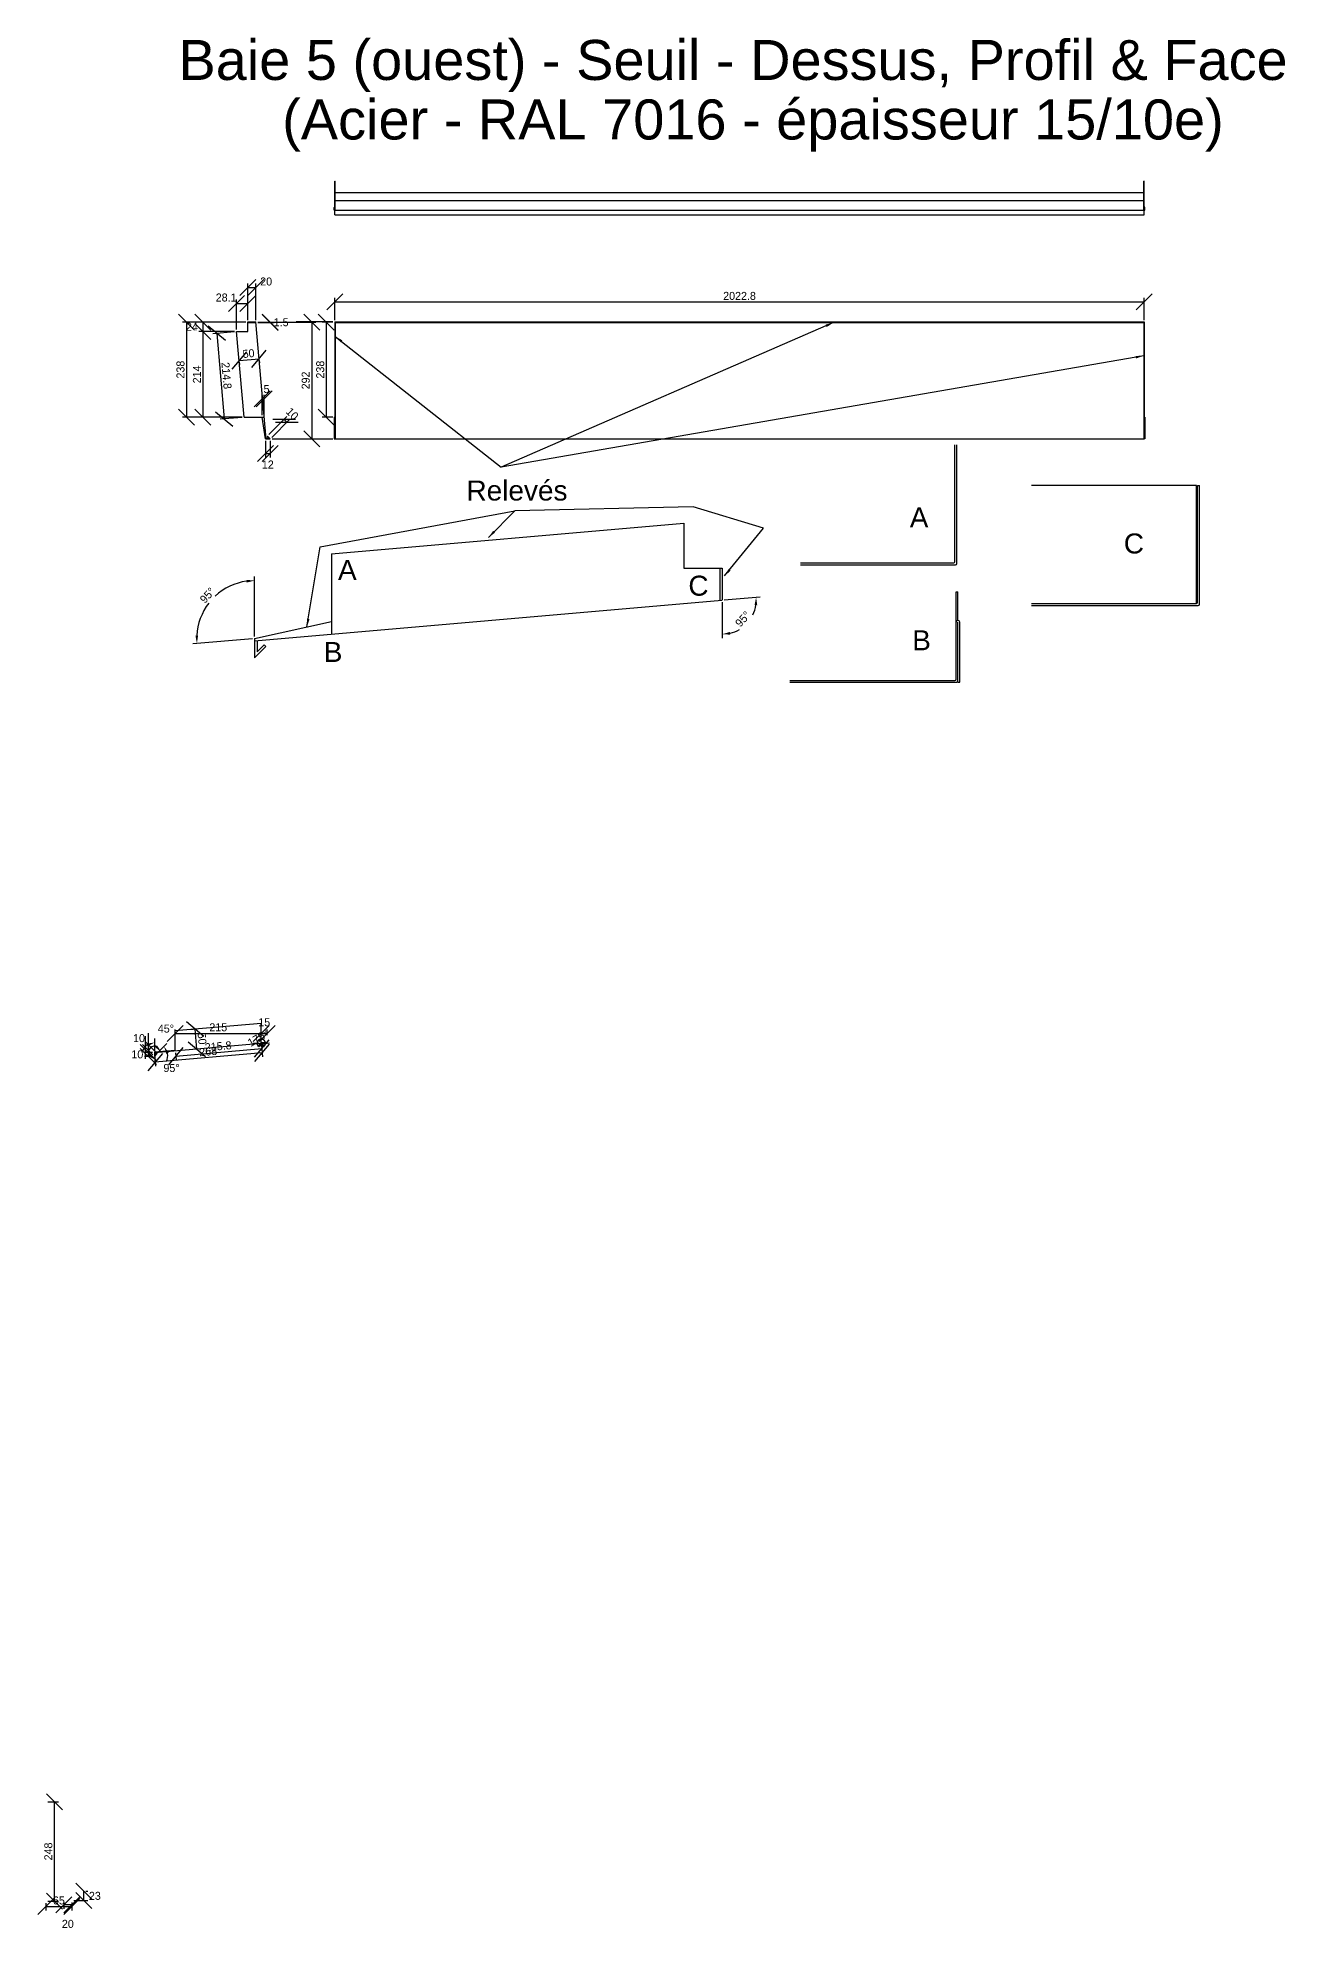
# Model space of a CAD drawing. Header units: millimetres. Extents: x -676 to 20580, y -6551 to 3008.
# Drawn here: x 2519 to 5635, y -1719 to 3008 of the extents above; entities that cross this region are included whole.
import ezdxf

# ---------------------------------------------------------------- set-up
doc = ezdxf.new("R2010")
doc.units = ezdxf.units.MM
doc.layers.get('Defpoints').update_dxf_attribs({"true_color": 0xffffff})
for name, color, linetype, lineweight, true_color in [('0 ... Seuil', 178, 'Continuous', 25, 0x000000), ('0 ... Seuil ... Rectangle', 5, 'Continuous', 25, 0x0000ff), ('0 ... Seuil ... Rectangle ... Cotes Angles', 4, 'Continuous', 25, 0x00ffff), ('Cotes', 4, 'Continuous', 25, 0x00ffff)]:
    doc.layers.add(name, color=color, linetype=linetype, lineweight=lineweight, true_color=true_color)
doc.styles.add('QCADDimTextStyle', font='txt')
doc.styles.add('textstyle25', font='')
doc.styles.add('textstyle26', font='')
doc.styles.add('textstyle27', font='')
doc.styles.add('textstyle28', font='')
doc.styles.add('textstyle29', font='')
doc.styles.add('textstyle30', font='')
doc.styles.add('textstyle31', font='')
doc.styles.add('textstyle32', font='')
doc.styles.add('textstyle33', font='')
doc.styles.get('textstyle25').set_extended_font_data('Liberation Sans')
doc.styles.get('textstyle26').set_extended_font_data('Liberation Sans')
doc.styles.get('textstyle27').set_extended_font_data('Liberation Sans')
doc.styles.get('textstyle28').set_extended_font_data('Liberation Sans')
doc.styles.get('textstyle29').set_extended_font_data('Liberation Sans')
doc.styles.get('textstyle30').set_extended_font_data('Liberation Sans')
doc.styles.get('textstyle31').set_extended_font_data('Liberation Sans')
doc.styles.get('textstyle32').set_extended_font_data('Liberation Sans')
doc.styles.get('textstyle33').set_extended_font_data('Liberation Sans')
doc.dimstyles.new('QCADDimStyle', dxfattribs={"dimtxt": 20, "dimasz": 20, "dimexe": 10, "dimexo": 5, "dimgap": 5, "dimtad": 1, "dimtoh": 1, "dimdec": 4, "dimzin": 0, "dimdsep": 46, "dimtxsty": 'QCADDimTextStyle', "dimcen": 0.09, "dimadec": 0, "dimazin": 0, "dimtfac": 1, "dimtdec": 4, "dimtofl": 0, "dimtmove": 0, "dimatfit": 3, "dimfxl": 1, "dimtolj": 1, "dimtzin": 0, "dimarcsym": 0})

# ---------------------------------------------------------------- blocks, each defined once
blk = doc.blocks.new('*D22')
at = {"layer": 'Cotes', "color": 0, "lineweight": -2}
for p, q in [((2653.7, -1644), (2613.7, -1604)), ((2608.7, -1647), (2643.7, -1647)), ((2613.7, -1627), (2653.7, -1667)), ((2633.7, -1647), (2633.7, -1624)), ((2638.7, -1624), (2643.7, -1624))]:
    blk.add_line(p, q, dxfattribs=at)
at = {"layer": 'Defpoints', "color": 0}
for p in [(2603.7, -1647), (2633.7, -1624), (2633.7, -1624)]:
    blk.add_point(p, dxfattribs=at)
at = {"layer": 'Cotes', "color": 0, "insert": (2661.2, -1635.5), "char_height": 20, "attachment_point": 5, "style": 'QCADDimTextStyle'}
blk.add_mtext('\\A1;23', dxfattribs=at)
blk = doc.blocks.new('*D23')
at = {"layer": 'Cotes', "color": 0, "lineweight": -2}
for p, q in [((2580, -1420.5), (2540, -1380.5)), ((2543.7, -1400.5), (2570, -1400.5)), ((2560, -1648.5), (2560, -1400.5)), ((2540, -1628.5), (2580, -1668.5)), ((2543.7, -1648.5), (2570, -1648.5))]:
    blk.add_line(p, q, dxfattribs=at)
at = {"layer": 'Defpoints', "color": 0}
for p in [(2538.7, -1400.5), (2560, -1400.5), (2538.7, -1648.5)]:
    blk.add_point(p, dxfattribs=at)
at = {"layer": 'Cotes', "color": 0, "insert": (2545, -1524.5), "char_height": 20, "attachment_point": 5, "rotation": 90, "style": 'QCADDimTextStyle'}
blk.add_mtext('\\A1;248', dxfattribs=at)
blk = doc.blocks.new('*D24')
at = {"layer": 'Cotes', "color": 0, "lineweight": -2}
for p, q in [((2558.7, -1642), (2518.7, -1682)), ((2538.7, -1653.5), (2538.7, -1672)), ((2583.7, -1682), (2623.7, -1642)), ((2538.7, -1662), (2603.7, -1662)), ((2603.7, -1655), (2603.7, -1672))]:
    blk.add_line(p, q, dxfattribs=at)
at = {"layer": 'Defpoints', "color": 0}
for p in [(2538.7, -1648.5), (2603.7, -1650), (2603.7, -1662)]:
    blk.add_point(p, dxfattribs=at)
at = {"layer": 'Cotes', "color": 0, "insert": (2571.2, -1647), "char_height": 20, "attachment_point": 5, "style": 'QCADDimTextStyle'}
blk.add_mtext('\\A1;65', dxfattribs=at)
blk = doc.blocks.new('*D25')
at = {"layer": 'Cotes', "color": 0, "lineweight": -2}
for p, q in [((2603.7, -1638), (2563.7, -1678)), ((2583.7, -1678), (2623.7, -1638)), ((2583.7, -1652), (2583.7, -1668)), ((2603.7, -1652), (2603.7, -1668)), ((2603.7, -1658), (2583.7, -1658))]:
    blk.add_line(p, q, dxfattribs=at)
at = {"layer": 'Defpoints', "color": 0}
for p in [(2583.7, -1647), (2603.7, -1647), (2583.7, -1658)]:
    blk.add_point(p, dxfattribs=at)
at = {"layer": 'Cotes', "color": 0, "insert": (2593.7, -1705.5), "char_height": 20, "attachment_point": 5, "style": 'QCADDimTextStyle'}
blk.add_mtext('\\A1;20', dxfattribs=at)
blk = doc.blocks.new('SeuilBaie1_VueCoupeEst')
at = {"layer": '0 ... Seuil'}
for p, q in [((1, 0), (-0.5, 0)), ((1, -14.9), (-49.2, -14.9)), ((-49.2, -14.9), (-30.4, -229.9)), ((-0.5, 0), (-0.5, -14.9)), ((1, 0), (1, -15)), ((1, -14.9), (24.2, -280.5)), ((19.8, -229.9), (-30.4, -229.9)), ((18.3, -229.9), (22.9, -282)), ((22.9, -282), (33.4, -282)), ((24.2, -280.5), (29.7, -280.5)), ((25.2, -276), (26.3, -274.9)), ((25.2, -276), (29.7, -280.5)), ((26.3, -274.9), (33.4, -282))]:
    blk.add_line(p, q, dxfattribs=at)
blk = doc.blocks.new('*D36')
at = {"layer": 'Cotes', "color": 0, "lineweight": -2}
for p, q in [((3096.9, 540), (3056.9, 500)), ((3071.9, 500), (3111.9, 540)), ((3076.9, 515.8), (3076.9, 530)), ((3076.9, 520), (3091.9, 520)), ((3091.9, 515.8), (3091.9, 530))]:
    blk.add_line(p, q, dxfattribs=at)
at = {"layer": 'Defpoints', "color": 0}
for p in [(3091.9, 520), (3076.9, 510.8), (3091.9, 510.8)]:
    blk.add_point(p, dxfattribs=at)
at = {"layer": 'Cotes', "color": 0, "insert": (3084.4, 547.5), "char_height": 20, "attachment_point": 5, "style": 'QCADDimTextStyle'}
blk.add_mtext('\\A1;15', dxfattribs=at)
blk = doc.blocks.new('*D37')
at = {"layer": 'Cotes', "color": 0, "lineweight": -2}
for p, q in [((3060.9, 449.6), (3097.3, 492.9)), ((3077.4, 490.7), (3080, 461.3)), ((2830.3, 469.5), (2793.9, 426.2)), ((2810.4, 467.4), (2813, 437.9)), ((3079.1, 471.2), (2812.1, 447.9))]:
    blk.add_line(p, q, dxfattribs=at)
at = {"layer": 'Defpoints', "color": 0}
for p in [(3076.9, 495.7), (2810, 472.4), (2812.1, 447.9)]:
    blk.add_point(p, dxfattribs=at)
at = {"layer": 'Cotes', "color": 0, "insert": (2944.3, 474.5), "char_height": 20, "attachment_point": 5, "rotation": 5, "style": 'QCADDimTextStyle'}
blk.add_mtext('\\A1;268', dxfattribs=at)
blk = doc.blocks.new('*D38')
at = {"layer": 'Cotes', "color": 0, "lineweight": -2}
for p, q in [((2814.8, 452.4), (2774.8, 492.4)), ((2774.8, 482.4), (2814.8, 442.4)), ((2805, 472.4), (2784.8, 472.4)), ((2805, 462.4), (2784.8, 462.4)), ((2794.8, 472.4), (2794.8, 462.4))]:
    blk.add_line(p, q, dxfattribs=at)
at = {"layer": 'Defpoints', "color": 0}
for p in [(2794.8, 462.4), (2810, 472.4), (2810, 462.4)]:
    blk.add_point(p, dxfattribs=at)
at = {"layer": 'Cotes', "color": 0, "insert": (2767.3, 467.4), "char_height": 20, "attachment_point": 5, "style": 'QCADDimTextStyle'}
blk.add_mtext('\\A1;10', dxfattribs=at)
blk = doc.blocks.new('*D39')
at = {"layer": 'Cotes', "color": 0, "lineweight": -2}
for p, q in [((2933.5, 512.3), (2890.2, 548.6)), ((2906.9, 530), (2901.9, 529.6)), ((2916.2, 480.7), (2911.8, 530.5)), ((2894.5, 498.8), (2937.9, 462.5)), ((2911.2, 480.2), (2906.2, 479.8))]:
    blk.add_line(p, q, dxfattribs=at)
at = {"layer": 'Defpoints', "color": 0}
for p in [(2911.8, 530.5), (2911.8, 530.5), (2916.2, 480.7)]:
    blk.add_point(p, dxfattribs=at)
at = {"layer": 'Cotes', "color": 0, "insert": (2929, 506.9), "char_height": 20, "attachment_point": 5, "rotation": 275, "style": 'QCADDimTextStyle'}
blk.add_mtext('\\A1;50', dxfattribs=at)
blk = doc.blocks.new('*D40')
at = {"layer": 'Cotes', "color": 0, "lineweight": -2}
for p, q in [((2794.5, 520.2), (2794.5, 463.7)), ((2806.4, 465.9), (2780.4, 492)), ((2787.4, 456.6), (2787.4, 513.2)), ((2813.5, 473), (2787.4, 499))]:
    blk.add_line(p, q, dxfattribs=at)
at = {"layer": 'Defpoints', "color": 0}
for p in [(2794.5, 492), (2810, 462.4), (2817, 469.4)]:
    blk.add_point(p, dxfattribs=at)
at = {"layer": 'Cotes', "color": 0, "insert": (2771.5, 507.9), "char_height": 20, "attachment_point": 5, "style": 'QCADDimTextStyle'}
blk.add_mtext('\\A1;10', dxfattribs=at)
blk = doc.blocks.new('*D41')
at = {"layer": 'Cotes', "color": 0, "lineweight": -2}
for p, q in [((3071.9, 494.7), (3056.4, 494.7)), ((3082, 495.2), (3097.5, 496.5))]:
    blk.add_line(p, q, dxfattribs=at)
for start, end in [(80.8162, 222.9081), (5, 180), (322.0919, 104.1838)]:
    blk.add_arc((3077, 494.7), 10.6, start, end, dxfattribs=at)
at = {"layer": 'Cotes', "color": 0}
for points in [[(3086.4, 491.4), (3084.2, 485.1), (3066.4, 494.7)], [(3070.6, 484.5), (3067.9, 490.6), (3087.5, 495.6)]]:
    blk.add_solid(points, dxfattribs=at)
at = {"layer": 'Defpoints', "color": 0}
for p in [(3060.7, 493.3), (3076.9, 494.7), (3077, 494.7), (3081.7, 504.2), (3091.9, 494.7)]:
    blk.add_point(p, dxfattribs=at)
at = {"layer": 'Cotes', "color": 0, "insert": (3069.2, 508.1), "char_height": 20, "attachment_point": 5, "rotation": 30.3486, "style": 'QCADDimTextStyle'}
blk.add_mtext('\\A1;175%%d', dxfattribs=at)
blk = doc.blocks.new('*D42')
at = {"layer": 'Cotes', "color": 0, "lineweight": -2}
for p, q in [((2811, 476.4), (2811, 507.2)), ((2819.9, 473.7), (2841, 494.8))]:
    blk.add_line(p, q, dxfattribs=at)
for start, end in [(125.9056, 161.8113), (333.1887, 9.0944)]:
    blk.add_arc((2811, 464.8), 32.4, start, end, dxfattribs=at)
at = {"layer": 'Cotes', "color": 0}
for points in [[(2793, 487.9), (2790.9, 494.2), (2811, 497.2)], [(2846, 471.4), (2840, 468.4), (2833.9, 487.7)]]:
    blk.add_solid(points, dxfattribs=at)
at = {"layer": 'Defpoints', "color": 0}
for p in [(2827.2, 492.9), (2811, 471.4), (2811, 464.8), (2811, 464.8), (2816.3, 470.1)]:
    blk.add_point(p, dxfattribs=at)
at = {"layer": 'Cotes', "color": 0, "insert": (2838.7, 531.7), "char_height": 20, "attachment_point": 5, "style": 'QCADDimTextStyle'}
blk.add_mtext('\\A1;45%%d', dxfattribs=at)
blk = doc.blocks.new('*D43')
at = {"layer": 'Cotes', "color": 0, "lineweight": -2}
blk.add_line((2811, 459.8), (2811, 444.8), dxfattribs=at)
for start, end in [(122.0651, 196.0326), (78.9674, 152.9349)]:
    blk.add_arc((2811, 471.4), 16.6, start, end, dxfattribs=at)
at = {"layer": 'Cotes', "color": 0}
for points in [[(2811.7, 485.5), (2816.6, 490), (2827.5, 472.9)], [(2793, 464.2), (2797, 469.5), (2811, 454.8)]]:
    blk.add_solid(points, dxfattribs=at)
at = {"layer": 'Defpoints', "color": 0}
for p in [(2830.3, 473.1), (2811, 471.4), (2811, 471.4), (2811, 464.8), (2819.7, 457.3)]:
    blk.add_point(p, dxfattribs=at)
at = {"layer": 'Cotes', "color": 0, "insert": (2852.7, 433.2), "char_height": 20, "attachment_point": 5, "style": 'QCADDimTextStyle'}
blk.add_mtext('\\A1;95%%d', dxfattribs=at)
blk = doc.blocks.new('*D53')
at = {"layer": 'Cotes', "color": 0, "lineweight": -2}
for p, q in [((2881.3, 484.9), (2845, 441.6)), ((2863.1, 463.3), (3078.1, 482.1)), ((3060, 460.4), (3096.3, 503.7)), ((3077.5, 489.7), (3079, 472.1)), ((2862.5, 470.9), (2864, 453.3))]:
    blk.add_line(p, q, dxfattribs=at)
at = {"layer": 'Defpoints', "color": 0}
for p in [(2862, 475.9), (3077, 494.7), (3078.1, 482.1)]:
    blk.add_point(p, dxfattribs=at)
at = {"layer": 'Cotes', "color": 0, "insert": (2969.3, 487.6), "char_height": 20, "attachment_point": 5, "rotation": 5, "style": 'QCADDimTextStyle'}
blk.add_mtext('\\A1;215.8', dxfattribs=at)
blk = doc.blocks.new('*D56')
at = {"layer": 'Cotes', "color": 0, "lineweight": -2}
for p, q in [((2882, 540), (2842, 500)), ((2862, 480.9), (2862, 530)), ((2862, 520), (3077, 520)), ((3057, 500), (3097, 540)), ((3077, 499.7), (3077, 530))]:
    blk.add_line(p, q, dxfattribs=at)
at = {"layer": 'Defpoints', "color": 0}
for p in [(3077, 520), (2862, 475.9), (3077, 494.7)]:
    blk.add_point(p, dxfattribs=at)
at = {"layer": 'Cotes', "color": 0, "insert": (2969.5, 535), "char_height": 20, "attachment_point": 5, "style": 'QCADDimTextStyle'}
blk.add_mtext('\\A1;215', dxfattribs=at)
blk = doc.blocks.new('*D77')
at = {"layer": '0 ... Seuil ... Rectangle ... Cotes Angles', "color": 0, "lineweight": -2}
for p, q in [((2987.4, 2251.1), (2944.1, 2287.5)), ((3010.3, 2273.2), (2955.8, 2268.4)), ((2965.8, 2269.3), (2984.5, 2055.3)), ((2962.8, 2073.5), (3006.2, 2037.1)), ((3029.1, 2059.2), (2974.5, 2054.4))]:
    blk.add_line(p, q, dxfattribs=at)
at = {"layer": 'Defpoints', "color": 0}
for p in [(3015.3, 2273.6), (2984.5, 2055.3), (3034.1, 2059.6)]:
    blk.add_point(p, dxfattribs=at)
at = {"layer": '0 ... Seuil ... Rectangle ... Cotes Angles', "color": 0, "insert": (2990.1, 2163.6), "char_height": 20, "attachment_point": 5, "rotation": 275, "style": 'QCADDimTextStyle'}
blk.add_mtext('\\A1;214.8', dxfattribs=at)
blk = doc.blocks.new('*D78')
at = {"layer": '0 ... Seuil ... Rectangle ... Cotes Angles', "color": 0, "lineweight": -2}
for p, q in [((2951.1, 2277.6), (2911.1, 2317.6)), ((2911.1, 2293.6), (2951.1, 2253.6)), ((3038.4, 2297.6), (2921.1, 2297.6)), ((3010.3, 2273.6), (2921.1, 2273.6)), ((2931.1, 2297.6), (2931.1, 2273.6))]:
    blk.add_line(p, q, dxfattribs=at)
at = {"layer": 'Defpoints', "color": 0}
for p in [(2931.1, 2273.6), (3015.3, 2273.6), (3043.4, 2297.6)]:
    blk.add_point(p, dxfattribs=at)
at = {"layer": '0 ... Seuil ... Rectangle ... Cotes Angles', "color": 0, "insert": (2903.6, 2285.6), "char_height": 20, "attachment_point": 5, "style": 'QCADDimTextStyle'}
blk.add_mtext('\\A1;24', dxfattribs=at)
blk = doc.blocks.new('*D79')
at = {"layer": '0 ... Seuil ... Rectangle ... Cotes Angles', "color": 0, "lineweight": -2}
for p, q in [((2951.1, 2253.6), (2911.1, 2293.6)), ((3010.3, 2273.6), (2921.1, 2273.6)), ((2931.1, 2273.6), (2931.1, 2059.6)), ((2911.1, 2079.6), (2951.1, 2039.6)), ((3029.1, 2059.6), (2921.1, 2059.6))]:
    blk.add_line(p, q, dxfattribs=at)
at = {"layer": 'Defpoints', "color": 0}
for p in [(3015.3, 2273.6), (2931.1, 2059.6), (3034.1, 2059.6)]:
    blk.add_point(p, dxfattribs=at)
at = {"layer": '0 ... Seuil ... Rectangle ... Cotes Angles', "color": 0, "insert": (2916.1, 2166.6), "char_height": 20, "attachment_point": 5, "rotation": 90, "style": 'QCADDimTextStyle'}
blk.add_mtext('\\A1;214', dxfattribs=at)
blk = doc.blocks.new('*D80')
at = {"layer": '0 ... Seuil ... Rectangle ... Cotes Angles', "color": 0, "lineweight": -2}
for p, q in [((3079.2, 2317.6), (3119.2, 2277.6)), ((3119.2, 2276.1), (3079.2, 2316.1)), ((3068.4, 2297.6), (3109.2, 2297.6)), ((3068.6, 2296.1), (3109.2, 2296.1))]:
    blk.add_line(p, q, dxfattribs=at)
at = {"layer": 'Defpoints', "color": 0}
for p in [(3063.4, 2297.6), (3063.6, 2296.1), (3099.2, 2296.1)]:
    blk.add_point(p, dxfattribs=at)
at = {"layer": '0 ... Seuil ... Rectangle ... Cotes Angles', "color": 0, "insert": (3126.7, 2296.9), "char_height": 20, "attachment_point": 5, "style": 'QCADDimTextStyle'}
blk.add_mtext('\\A1;1.5', dxfattribs=at)
blk = doc.blocks.new('*D81')
at = {"layer": '0 ... Seuil ... Rectangle ... Cotes Angles', "color": 0, "lineweight": -2}
for p, q in [((3039.8, 2223.3), (3003.5, 2179.9)), ((3053.3, 2184.3), (3089.6, 2227.6)), ((3021.6, 2201.6), (3071.4, 2205.9)), ((3022, 2197.1), (3022.5, 2191.6)), ((3071.8, 2201.5), (3072.3, 2196))]:
    blk.add_line(p, q, dxfattribs=at)
at = {"layer": 'Defpoints', "color": 0}
for p in [(3021.6, 2202.1), (3071.4, 2206.5), (3071.4, 2205.9)]:
    blk.add_point(p, dxfattribs=at)
at = {"layer": '0 ... Seuil ... Rectangle ... Cotes Angles', "color": 0, "insert": (3045.2, 2218.7), "char_height": 20, "attachment_point": 5, "rotation": 5, "style": 'QCADDimTextStyle'}
blk.add_mtext('\\A1;50', dxfattribs=at)
blk = doc.blocks.new('*D82')
at = {"layer": '0 ... Seuil ... Rectangle ... Cotes Angles', "color": 0, "lineweight": -2}
for p, q in [((3223.1, 2277.6), (3183.1, 2317.6)), ((3068.4, 2297.6), (3213.1, 2297.6)), ((3203.1, 2297.6), (3203.1, 2005.6)), ((3104.5, 2005.6), (3213.1, 2005.6)), ((3183.1, 2025.6), (3223.1, 1985.6))]:
    blk.add_line(p, q, dxfattribs=at)
at = {"layer": 'Defpoints', "color": 0}
for p in [(3063.4, 2297.6), (3099.5, 2005.6), (3203.1, 2005.6)]:
    blk.add_point(p, dxfattribs=at)
at = {"layer": '0 ... Seuil ... Rectangle ... Cotes Angles', "color": 0, "insert": (3188.1, 2151.6), "char_height": 20, "attachment_point": 5, "rotation": 90, "style": 'QCADDimTextStyle'}
blk.add_mtext('\\A1;292', dxfattribs=at)
blk = doc.blocks.new('*D83')
at = {"layer": '0 ... Seuil ... Rectangle ... Cotes Angles', "color": 0, "lineweight": -2}
for p, q in [((3095.9, 2016.2), (3140.8, 2061.2)), ((3103, 2009.2), (3147.9, 2054.1)), ((3162.1, 2054.1), (3105.5, 2054.1)), ((3112.6, 2047), (3169.1, 2047)), ((3133.8, 2054.1), (3140.8, 2047))]:
    blk.add_line(p, q, dxfattribs=at)
at = {"layer": 'Defpoints', "color": 0}
for p in [(3140.8, 2047), (3092.4, 2012.7), (3099.5, 2005.6)]:
    blk.add_point(p, dxfattribs=at)
at = {"layer": '0 ... Seuil ... Rectangle ... Cotes Angles', "color": 0, "insert": (3154.4, 2068.3), "char_height": 20, "attachment_point": 5, "rotation": 315, "style": 'QCADDimTextStyle'}
blk.add_mtext('\\A1;10', dxfattribs=at)
blk = doc.blocks.new('*D84')
at = {"layer": '0 ... Seuil ... Rectangle ... Cotes Angles', "color": 0, "lineweight": -2}
for p, q in [((3107.5, 1988.8), (3067.5, 1948.8)), ((3079.5, 1948.8), (3119.5, 1988.8)), ((3087.5, 2000.6), (3087.5, 1958.8)), ((3099.5, 2000.6), (3099.5, 1958.8)), ((3087.5, 1968.8), (3099.5, 1968.8))]:
    blk.add_line(p, q, dxfattribs=at)
at = {"layer": 'Defpoints', "color": 0}
for p in [(3087.5, 2005.6), (3099.5, 2005.6), (3099.5, 1968.8)]:
    blk.add_point(p, dxfattribs=at)
at = {"layer": '0 ... Seuil ... Rectangle ... Cotes Angles', "color": 0, "insert": (3093.3, 1941.5), "char_height": 20, "attachment_point": 5, "style": 'QCADDimTextStyle'}
blk.add_mtext('\\A1;12', dxfattribs=at)
blk = doc.blocks.new('*D85')
at = {"layer": '0 ... Seuil ... Rectangle ... Cotes Angles', "color": 0, "lineweight": -2}
for p, q in [((3280.5, 2367.7), (3240.5, 2327.7)), ((5263.3, 2327.7), (5303.3, 2367.7)), ((3260.5, 2302.6), (3260.5, 2357.7)), ((3260.5, 2347.7), (5283.3, 2347.7)), ((5283.3, 2302.6), (5283.3, 2357.7))]:
    blk.add_line(p, q, dxfattribs=at)
at = {"layer": 'Defpoints', "color": 0}
for p in [(5283.3, 2347.7), (3260.5, 2297.6), (5283.3, 2297.6)]:
    blk.add_point(p, dxfattribs=at)
at = {"layer": '0 ... Seuil ... Rectangle ... Cotes Angles', "color": 0, "insert": (4271.9, 2362.7), "char_height": 20, "attachment_point": 5, "style": 'QCADDimTextStyle'}
blk.add_mtext('\\A1;2022.8', dxfattribs=at)
blk = doc.blocks.new('*D86')
at = {"layer": '0 ... Seuil ... Rectangle ... Cotes Angles', "color": 0, "lineweight": -2}
for p, q in [((2910.2, 2277.6), (2870.2, 2317.6)), ((3038.4, 2297.6), (2880.2, 2297.6)), ((2890.2, 2297.6), (2890.2, 2059.6)), ((2870.2, 2079.6), (2910.2, 2039.6)), ((3029.1, 2059.6), (2880.2, 2059.6))]:
    blk.add_line(p, q, dxfattribs=at)
at = {"layer": 'Defpoints', "color": 0}
for p in [(3043.4, 2297.6), (2890.2, 2059.6), (3034.1, 2059.6)]:
    blk.add_point(p, dxfattribs=at)
at = {"layer": '0 ... Seuil ... Rectangle ... Cotes Angles', "color": 0, "insert": (2875.2, 2178.6), "char_height": 20, "attachment_point": 5, "rotation": 90, "style": 'QCADDimTextStyle'}
blk.add_mtext('\\A1;238', dxfattribs=at)
blk = doc.blocks.new('*D87')
at = {"layer": '0 ... Seuil ... Rectangle ... Cotes Angles', "color": 0, "lineweight": -2}
for p, q in [((3060.4, 1511.5), (3060.4, 1661.3)), ((3055.4, 1506.1), (2906.2, 1493))]:
    blk.add_line(p, q, dxfattribs=at)
for start, end in [(97.9211, 132.8517), (142.1483, 177.0789)]:
    blk.add_arc((3060.4, 1506.5), 144.8, start, end, dxfattribs=at)
at = {"layer": '0 ... Seuil ... Rectangle ... Cotes Angles', "color": 0}
for points in [[(3040.7, 1646.6), (3040.2, 1653.3), (3060.4, 1651.3)], [(2912.5, 1513.9), (2919.1, 1514), (2916.1, 1493.9)]]:
    blk.add_solid(points, dxfattribs=at)
at = {"layer": 'Defpoints', "color": 0}
for p in [(2984.4, 1629.8), (3252.4, 1523.3), (3060.4, 1506.5), (3060.4, 1506.5), (3060.4, 1458.5)]:
    blk.add_point(p, dxfattribs=at)
at = {"layer": '0 ... Seuil ... Rectangle ... Cotes Angles', "color": 0, "insert": (2942.6, 1614.5), "char_height": 20, "attachment_point": 5, "rotation": 47.5, "style": 'QCADDimTextStyle'}
blk.add_mtext('\\A1;95%%d', dxfattribs=at)
blk = doc.blocks.new('*D88')
at = {"layer": '0 ... Seuil ... Rectangle ... Cotes Angles', "color": 0, "lineweight": -2}
for p, q in [((4233.4, 1603.1), (4323.4, 1611)), ((4228.4, 1597.7), (4228.4, 1507.4))]:
    blk.add_line(p, q, dxfattribs=at)
for start, end in [(334.5352, 351.5408), (283.4592, 300.4648)]:
    blk.add_arc((4228.4, 1602.7), 85.3, start, end, dxfattribs=at)
at = {"layer": '0 ... Seuil ... Rectangle ... Cotes Angles', "color": 0}
for points in [[(4316.1, 1590), (4309.5, 1590.2), (4313.4, 1610.1)], [(4247.8, 1523), (4248.6, 1516.4), (4228.4, 1517.4)]]:
    blk.add_solid(points, dxfattribs=at)
at = {"layer": 'Defpoints', "color": 0}
for p in [(4228.4, 1682.7), (4227.5, 1602.6), (4228.4, 1603.6), (4273.2, 1530.1), (3066.4, 1501)]:
    blk.add_point(p, dxfattribs=at)
at = {"layer": '0 ... Seuil ... Rectangle ... Cotes Angles', "color": 0, "insert": (4280.2, 1555.2), "char_height": 20, "attachment_point": 5, "rotation": 47.5, "style": 'QCADDimTextStyle'}
blk.add_mtext('\\A1;95%%d', dxfattribs=at)
blk = doc.blocks.new('*D89')
at = {"layer": '0 ... Seuil ... Rectangle ... Cotes Angles', "color": 0, "lineweight": -2}
for p, q in [((3059.2, 2085.8), (3099.2, 2125.8)), ((3104.2, 2125.8), (3064.2, 2085.8)), ((3079.2, 2064.6), (3079.2, 2115.8)), ((3084.2, 2064.6), (3084.2, 2115.8))]:
    blk.add_line(p, q, dxfattribs=at)
at = {"layer": 'Defpoints', "color": 0}
for p in [(3084.2, 2105.8), (3079.2, 2059.6), (3084.2, 2059.6)]:
    blk.add_point(p, dxfattribs=at)
at = {"layer": '0 ... Seuil ... Rectangle ... Cotes Angles', "color": 0, "insert": (3090, 2130), "char_height": 20, "attachment_point": 5, "style": 'QCADDimTextStyle'}
blk.add_mtext('\\A1;5', dxfattribs=at)
blk = doc.blocks.new('*D90')
at = {"layer": '0 ... Seuil ... Rectangle ... Cotes Angles', "color": 0, "lineweight": -2}
for p, q in [((3063.4, 2403.7), (3023.4, 2363.7)), ((3043.4, 2363.7), (3083.4, 2403.7)), ((3043.4, 2302.6), (3043.4, 2393.7)), ((3043.4, 2383.7), (3063.4, 2383.7)), ((3063.4, 2302.6), (3063.4, 2393.7))]:
    blk.add_line(p, q, dxfattribs=at)
at = {"layer": 'Defpoints', "color": 0}
for p in [(3063.4, 2383.7), (3043.4, 2297.6), (3063.4, 2297.6)]:
    blk.add_point(p, dxfattribs=at)
at = {"layer": '0 ... Seuil ... Rectangle ... Cotes Angles', "color": 0, "insert": (3089.2, 2398.7), "char_height": 20, "attachment_point": 5, "style": 'QCADDimTextStyle'}
blk.add_mtext('\\A1;20', dxfattribs=at)
blk = doc.blocks.new('*D91')
at = {"layer": '0 ... Seuil ... Rectangle ... Cotes Angles', "color": 0, "lineweight": -2}
for p, q in [((3035.3, 2363.7), (2995.3, 2323.7)), ((3023.4, 2323.7), (3063.4, 2363.7)), ((3015.3, 2278.6), (3015.3, 2353.7)), ((3015.3, 2343.7), (3043.4, 2343.7)), ((3043.4, 2302.6), (3043.4, 2353.7))]:
    blk.add_line(p, q, dxfattribs=at)
at = {"layer": 'Defpoints', "color": 0}
for p in [(3043.4, 2343.7), (3015.3, 2273.6), (3043.4, 2297.6)]:
    blk.add_point(p, dxfattribs=at)
at = {"layer": '0 ... Seuil ... Rectangle ... Cotes Angles', "color": 0, "insert": (2989.2, 2358.7), "char_height": 20, "attachment_point": 5, "style": 'QCADDimTextStyle'}
blk.add_mtext('\\A1;28.1', dxfattribs=at)
blk = doc.blocks.new('*D92')
at = {"layer": '0 ... Seuil ... Rectangle ... Cotes Angles', "color": 0, "lineweight": -2}
for p, q in [((3259.3, 2277.6), (3219.3, 2317.6)), ((3255.5, 2297.6), (3229.3, 2297.6)), ((3239.3, 2297.6), (3239.3, 2059.6)), ((3219.3, 2079.6), (3259.3, 2039.6)), ((3255.5, 2059.6), (3229.3, 2059.6))]:
    blk.add_line(p, q, dxfattribs=at)
at = {"layer": 'Defpoints', "color": 0}
for p in [(3260.5, 2297.6), (3239.3, 2059.6), (3260.5, 2059.6)]:
    blk.add_point(p, dxfattribs=at)
at = {"layer": '0 ... Seuil ... Rectangle ... Cotes Angles', "color": 0, "insert": (3224.3, 2178.6), "char_height": 20, "attachment_point": 5, "rotation": 90, "style": 'QCADDimTextStyle'}
blk.add_mtext('\\A1;238', dxfattribs=at)

msp = doc.modelspace()

# ---------------------------------------------------------------- linework, layer by layer
at = {"layer": '0 ... Seuil ... Rectangle'}
for p, q in [((3260.5, 2578.12), (3260.5, 2649.26)), ((3260.5, 2649.26), (3262, 2649.26)), ((3262, 2577.12), (3262, 2649.26)), ((5281.8, 2577.12), (5281.8, 2649.26)), ((5283.3, 2649.26), (5281.8, 2649.26)), ((5283.3, 2578.12), (5283.3, 2649.26)), ((3262, 2621.17), (5281.8, 2621.17)), ((3262, 2601.17), (5281.8, 2601.17)), ((3259, 2577.12), (3259, 2583.84)), ((3260.5, 2577.12), (3259, 2577.12)), ((3260, 2584.84), (3260.5, 2584.84)), ((3260.5, 2584.84), (3261, 2584.84)), ((3260.5, 2565.12), (3260.5, 2578.12)), ((3260.5, 2565.12), (5283.3, 2565.12)), ((3261.5, 2577.12), (5282.3, 2577.12)), ((3262, 2577.12), (3262, 2583.84)), ((5281.8, 2577.12), (5281.8, 2583.84)), ((5282.8, 2584.84), (5283.3, 2584.84)), ((5283.8, 2584.84), (5283.3, 2584.84)), ((5283.3, 2565.12), (5283.3, 2578.12)), ((5283.3, 2577.12), (5284.8, 2577.12)), ((5284.8, 2577.12), (5284.8, 2583.84)), ((3034.05, 2059.63), (3015.33, 2273.63)), ((3015.33, 2273.63), (3043.42, 2273.63)), ((3043.42, 2297.63), (3063.42, 2297.63)), ((3043.42, 2273.63), (3043.42, 2297.63)), ((3043.42, 2296.13), (3063.55, 2296.13)), ((3088.97, 2005.63), (3063.42, 2297.63)), ((3260.5, 2297.63), (5283.3, 2297.63)), ((3260.5, 2297.63), (3260.5, 2005.63)), ((3260.5, 2296.13), (5283.3, 2296.13)), ((3262, 2296.13), (3262, 2005.63)), ((5281.8, 2296.13), (5281.8, 2005.63)), ((5283.3, 2297.63), (5283.3, 2005.63)), ((3070.08, 2204.32), (3069.95, 2205.81)), ((3034.05, 2059.63), (3084.24, 2059.63)), ((3087.46, 2005.63), (3079.22, 2059.63)), ((3259, 2059.63), (3262, 2059.63)), ((3259, 2059.63), (3259, 2005.63)), ((5281.8, 2059.63), (5284.8, 2059.63)), ((5284.8, 2059.63), (5284.8, 2005.63)), ((3087.46, 2005.63), (3099.46, 2005.63)), ((3088.83, 2007.13), (3095.84, 2007.13)), ((3091.33, 2011.64), (3092.39, 2012.7)), ((3091.33, 2011.64), (3095.84, 2007.13)), ((3092.39, 2012.7), (3099.46, 2005.63)), ((3259, 2005.63), (3260.5, 2005.63)), ((3260.5, 2005.63), (5283.3, 2005.63)), ((4810.1, 1698.45), (4810.1, 1990.95)), ((4814.6, 1693.95), (4814.6, 1990.95)), ((5284.8, 2005.63), (5283.3, 2005.63)), ((5413.58, 1889.3), (5001.08, 1889.3)), ((5413.58, 1593.8), (5413.58, 1889.3)), ((5416.58, 1596.8), (5416.58, 1889.3)), ((5416.58, 1889.3), (5421.08, 1889.3)), ((5421.08, 1592.3), (5421.08, 1889.3)), ((3252.38, 1718.07), (4132.38, 1795.06)), ((4132.38, 1795.06), (4132.38, 1682.7)), ((3252.38, 1718.07), (3252.38, 1517.31)), ((4132.38, 1682.7), (4228.38, 1682.7)), ((4222.38, 1682.7), (4222.38, 1602.17)), ((4228.38, 1682.7), (4228.38, 1603.62)), ((4424.6, 1695.45), (4807.1, 1695.45)), ((4424.6, 1690.95), (4811.6, 1690.95)), ((4813.26, 1547.56), (4813.26, 1622.99)), ((4813.26, 1622.99), (4817.76, 1622.99)), ((4817.76, 1552.06), (4817.76, 1622.99)), ((3060.38, 1500.51), (4227.47, 1602.62)), ((5001.08, 1593.8), (5413.58, 1593.8)), ((5001.08, 1589.3), (5418.08, 1589.3)), ((3060.38, 1506.54), (3252.38, 1549.43)), ((4813.26, 1405.06), (4813.26, 1547.56)), ((4817.76, 1397.56), (4817.76, 1547.56)), ((4822.26, 1397.56), (4822.26, 1547.56)), ((3060.38, 1506.54), (3060.38, 1458.54)), ((3088.66, 1486.82), (3060.38, 1458.54)), ((3066.38, 1501.04), (3066.38, 1473.02)), ((3084.42, 1491.06), (3066.38, 1473.02)), ((3084.42, 1491.06), (3088.66, 1486.82)), ((4397.76, 1402.06), (4810.26, 1402.06)), ((4397.76, 1397.56), (4814.76, 1397.56)), ((4817.76, 1397.56), (4822.26, 1397.56))]:
    msp.add_line(p, q, dxfattribs=at)
for centre, radius, start, end in [((3260, 2583.84), 1, 90, 180), ((3261.5, 2578.12), 1, 180, 270), ((3261, 2583.84), 1, 0, 90), ((5282.8, 2583.84), 1, 90, 180), ((5282.3, 2578.12), 1, 270, 0), ((5283.8, 2583.84), 1, 0, 90), ((4807.1, 1698.45), 3, 270, 0), ((4811.6, 1693.95), 3, 270, 0), ((4227.38, 1603.62), 1, 275, 0), ((5413.58, 1596.8), 3, 270, 0), ((5418.08, 1592.3), 3, 270, 0), ((4817.76, 1547.56), 4.5, 0, 180), ((4810.26, 1405.06), 3, 270, 0), ((4814.76, 1400.56), 3, 270, 0)]:
    msp.add_arc(centre, radius, start, end, dxfattribs=at)
at = {"layer": '0 ... Seuil ... Rectangle ... Cotes Angles'}
for p, q in [((3255.5, 2297.63), (3163.93, 2297.63)), ((3163.93, 2005.63), (3255.5, 2005.63))]:
    msp.add_line(p, q, dxfattribs=at)

# ---------------------------------------------------------------- block references
at = {"layer": '0 ... Seuil', "rotation": 270}
msp.add_blockref('SeuilBaie1_VueCoupeEst', (3091.94, 495.72), dxfattribs=at)

# ---------------------------------------------------------------- texts
at = {"layer": '0 ... Seuil ... Rectangle ... Cotes Angles', "attachment_point": 1}
for s, insert, char_height, style in [('Baie 5 (ouest) - Seuil - Dessus, Profil & Face\\P', (2869.99, 3002.44), 100, 'textstyle33'), ('(Acier - RAL 7016 - épaisseur 15/10e)', (3129.21, 2853.72), 100, 'textstyle25'), ('Relevés', (3589.7, 1901.51), 50, 'textstyle26'), ('A', (4697.3, 1834.25), 50, 'textstyle32'), ('C', (5232, 1769.19), 50, 'textstyle31'), ('A', (3268.73, 1703.05), 50, 'textstyle27'), ('C', (4144.09, 1663.72), 50, 'textstyle30'), ('B', (4703.4, 1527.26), 50, 'textstyle29'), ('B', (3233.15, 1498.04), 50, 'textstyle28')]:
    msp.add_mtext(s, dxfattribs=dict(at, insert=insert, char_height=char_height, style=style))

# ---------------------------------------------------------------- dimensions: what is measured, and where the dimension line sits
at = {"layer": '0 ... Seuil ... Rectangle ... Cotes Angles'}
for base, p1, p2, angle, picture, middle, dimtype in [((3063.42, 2383.72), (3043.42, 2297.63), (3063.42, 2297.63), 0, '*D90', (3089.21, 2398.72), 161), ((3203.09, 2005.63), (3063.42, 2297.63), (3099.46, 2005.63), 90, '*D82', (3188.09, 2151.63), 160), ((3071.44, 2205.95), (3021.58, 2202.12), (3071.39, 2206.48), 5, '*D81', (3045.23, 2218.71), 161), ((3084.24, 2105.82), (3079.22, 2059.63), (3084.24, 2059.63), 0, '*D89', (3090, 2130), 161), ((3140.85, 2047.02), (3092.39, 2012.7), (3099.46, 2005.63), 315, '*D83', (3154.42, 2068.26), 161), ((3099.46, 1968.77), (3087.46, 2005.63), (3099.46, 2005.63), 360, '*D84', (3093.34, 1941.51), 161)]:
    dim = msp.add_linear_dim(base=base, p1=p1, p2=p2, angle=angle, dimstyle='QCADDimStyle', override={"dimtxt": 20, "dimasz": 20, "dimexe": 10, "dimexo": 5, "dimgap": 5, "dimdec": 1, "dimzin": 8, "dimtsz": 20, "dimclrd": 0, "dimclre": 0, "dimclrt": 0, "dimazin": 2, "dimtmove": 2}, dxfattribs=at)
    dim.commit()
    dim.dimension.update_dxf_attribs({"geometry": picture, "text_midpoint": middle, "dimtype": dimtype})
dim = msp.add_linear_dim(base=(3043.42, 2343.72), p1=(3015.33, 2273.63), p2=(3043.42, 2297.63), dimstyle='QCADDimStyle', override={"dimtxt": 20, "dimasz": 20, "dimexe": 10, "dimexo": 5, "dimgap": 5, "dimdec": 1, "dimzin": 8, "dimtsz": 20, "dimclrd": 0, "dimclre": 0, "dimclrt": 0, "dimazin": 2, "dimtmove": 2}, dxfattribs=at)
dim.commit()
dim.dimension.update_dxf_attribs({"geometry": '*D91', "text_midpoint": (2989.21, 2358.72), "dimtype": 160})
for p1, p2, distance, picture, middle in [((3260.5, 2297.63), (5283.3, 2297.63), 50.02, '*D85', (4271.9, 2362.65)), ((3015.33, 2273.63), (3034.05, 2059.63), -49.73, '*D77', (2990.09, 2163.61))]:
    dim = msp.add_aligned_dim(p1=p1, p2=p2, distance=distance, dimstyle='QCADDimStyle', override={"dimtxt": 20, "dimasz": 20, "dimexe": 10, "dimexo": 5, "dimgap": 5, "dimdec": 1, "dimzin": 8, "dimtsz": 20, "dimclrd": 0, "dimclre": 0, "dimclrt": 0, "dimazin": 2, "dimtmove": 2}, dxfattribs=at)
    dim.commit()
    dim.dimension.update_dxf_attribs({"geometry": picture, "text_midpoint": middle})
for base, p1, p2, picture, middle in [((2890.16, 2059.63), (3043.42, 2297.63), (3034.05, 2059.63), '*D86', (2875.16, 2178.63)), ((2931.05, 2273.63), (3043.42, 2297.63), (3015.33, 2273.63), '*D78', (2903.55, 2285.63)), ((3099.21, 2296.13), (3063.42, 2297.63), (3063.55, 2296.13), '*D80', (3126.71, 2296.88)), ((3239.33, 2059.63), (3260.5, 2297.63), (3260.5, 2059.63), '*D92', (3224.33, 2178.63)), ((2931.05, 2059.63), (3015.33, 2273.63), (3034.05, 2059.63), '*D79', (2916.05, 2166.63))]:
    dim = msp.add_linear_dim(base=base, p1=p1, p2=p2, angle=90, dimstyle='QCADDimStyle', override={"dimtxt": 20, "dimasz": 20, "dimexe": 10, "dimexo": 5, "dimgap": 5, "dimdec": 1, "dimzin": 8, "dimtsz": 20, "dimclrd": 0, "dimclre": 0, "dimclrt": 0, "dimazin": 2, "dimtmove": 2}, dxfattribs=at)
    dim.commit()
    dim.dimension.update_dxf_attribs({"geometry": picture, "text_midpoint": middle})
for base, line1, line2, picture, middle in [((2984.37, 1629.76), ((3252.38, 1523.33), (3060.38, 1506.54)), ((3060.38, 1506.54), (3060.38, 1458.54)), '*D87', (2942.58, 1614.48)), ((4273.18, 1530.07), ((3066.38, 1501.04), (4227.47, 1602.62)), ((4228.38, 1603.62), (4228.38, 1682.7)), '*D88', (4280.24, 1555.18))]:
    dim = msp.add_angular_dim_2l(base=base, line1=line1, line2=line2, dimstyle='QCADDimStyle', override={"dimtxt": 20, "dimasz": 20, "dimexe": 10, "dimexo": 5, "dimgap": 5, "dimdec": 1, "dimzin": 8, "dimtsz": 20, "dimclrd": 0, "dimclre": 0, "dimclrt": 0, "dimazin": 2, "dimtmove": 2}, dxfattribs=at)
    dim.commit()
    dim.dimension.update_dxf_attribs({"geometry": picture, "text_midpoint": middle, "dimtype": 162})
at = {"layer": 'Cotes'}
for p1, p2, distance, picture, middle in [((2809.96, 462.36), (2817.04, 469.43), 31.86, '*D40', (2771.53, 507.87)), ((2916.2, 480.65), (2911.84, 530.46), 0, '*D39', (2928.97, 506.86)), ((3076.94, 510.78), (3091.94, 510.78), 9.22, '*D36', (3084.44, 547.5)), ((2809.96, 472.36), (2809.96, 462.36), -15.16, '*D38', (2767.31, 467.36)), ((3076.94, 495.72), (2809.96, 472.36), 24.58, '*D37', (2944.29, 474.49)), ((2862.03, 475.91), (3077.03, 494.72), -12.69, '*D53', (2969.33, 487.62))]:
    dim = msp.add_aligned_dim(p1=p1, p2=p2, distance=distance, dimstyle='QCADDimStyle', override={"dimtxt": 20, "dimasz": 20, "dimexe": 10, "dimexo": 5, "dimgap": 5, "dimdec": 1, "dimzin": 8, "dimtsz": 20, "dimclrd": 0, "dimclre": 0, "dimclrt": 0, "dimazin": 2, "dimtmove": 2}, dxfattribs=at)
    dim.commit()
    dim.dimension.update_dxf_attribs({"geometry": picture, "text_midpoint": middle})
for base, line1, line2, picture, middle in [((2827.19, 492.87), ((2810.96, 471.44), (2810.96, 464.77)), ((2810.96, 464.77), (2816.33, 470.14)), '*D42', (2838.69, 531.7)), ((2819.69, 457.3), ((2830.31, 473.14), (2810.96, 471.44)), ((2810.96, 471.44), (2810.96, 464.77)), '*D43', (2852.71, 433.19))]:
    dim = msp.add_angular_dim_2l(base=base, line1=line1, line2=line2, dimstyle='QCADDimStyle', override={"dimtxt": 20, "dimasz": 20, "dimexe": 10, "dimexo": 5, "dimgap": 5, "dimdec": 1, "dimzin": 8, "dimtsz": 20, "dimclrd": 0, "dimclre": 0, "dimclrt": 0, "dimazin": 2, "dimtmove": 2}, dxfattribs=at)
    dim.commit()
    dim.dimension.update_dxf_attribs({"geometry": picture, "text_midpoint": middle})
for base, p1, p2, picture, middle in [((3077.03, 520), (2862.03, 475.91), (3077.03, 494.72), '*D56', (2969.53, 535)), ((2603.7, -1662), (2538.7, -1648.5), (2603.7, -1650), '*D24', (2571.2, -1647)), ((2583.7, -1658), (2603.7, -1647), (2583.7, -1647), '*D25', (2593.7, -1705.5))]:
    dim = msp.add_linear_dim(base=base, p1=p1, p2=p2, dimstyle='QCADDimStyle', override={"dimtxt": 20, "dimasz": 20, "dimexe": 10, "dimexo": 5, "dimgap": 5, "dimdec": 1, "dimzin": 8, "dimtsz": 20, "dimclrd": 0, "dimclre": 0, "dimclrt": 0, "dimazin": 2, "dimtmove": 2}, dxfattribs=at)
    dim.commit()
    dim.dimension.update_dxf_attribs({"geometry": picture, "text_midpoint": middle})
dim = msp.add_angular_dim_2l(base=(3081.73, 504.17), line1=((3091.94, 494.72), (3076.94, 494.72)), line2=((3077.03, 494.72), (3060.65, 493.29)), dimstyle='QCADDimStyle', override={"dimtxt": 20, "dimasz": 20, "dimexe": 10, "dimexo": 5, "dimgap": 5, "dimdec": 1, "dimzin": 8, "dimtsz": 20, "dimclrd": 0, "dimclre": 0, "dimclrt": 0, "dimazin": 2, "dimtmove": 2}, dxfattribs=at)
dim.commit()
dim.dimension.update_dxf_attribs({"geometry": '*D41', "text_midpoint": (3069.17, 508.08), "dimtype": 162})
for base, p1, p2, picture, middle in [((2560, -1400.5), (2538.7, -1648.5), (2538.7, -1400.5), '*D23', (2545, -1524.5)), ((2633.7, -1624), (2603.7, -1647), (2633.7, -1624), '*D22', (2661.2, -1635.5))]:
    dim = msp.add_linear_dim(base=base, p1=p1, p2=p2, angle=90, dimstyle='QCADDimStyle', override={"dimtxt": 20, "dimasz": 20, "dimexe": 10, "dimexo": 5, "dimgap": 5, "dimdec": 1, "dimzin": 8, "dimtsz": 20, "dimclrd": 0, "dimclre": 0, "dimclrt": 0, "dimazin": 2, "dimtmove": 2}, dxfattribs=at)
    dim.commit()
    dim.dimension.update_dxf_attribs({"geometry": picture, "text_midpoint": middle})

# ---------------------------------------------------------------- leaders
at = {"layer": '0 ... Seuil ... Rectangle ... Cotes Angles'}
for points in [[(4506.73, 2296.13), (3676.31, 1934.77)], [(3262, 2261.54), (3676.31, 1934.77)], [(5281.8, 2213.19), (3676.31, 1934.77)], [(3191.07, 1535.74), (3224.26, 1736.12), (3710.37, 1826.05)], [(3644.71, 1759.2), (3710.37, 1826.05)], [(4234.7, 1662.92), (4331.66, 1782.08), (4156.33, 1835.98), (3710.37, 1826.05)]]:
    msp.add_leader(points, dimstyle='QCADDimStyle', dxfattribs=at)

doc.saveas('drawing.dxf')
